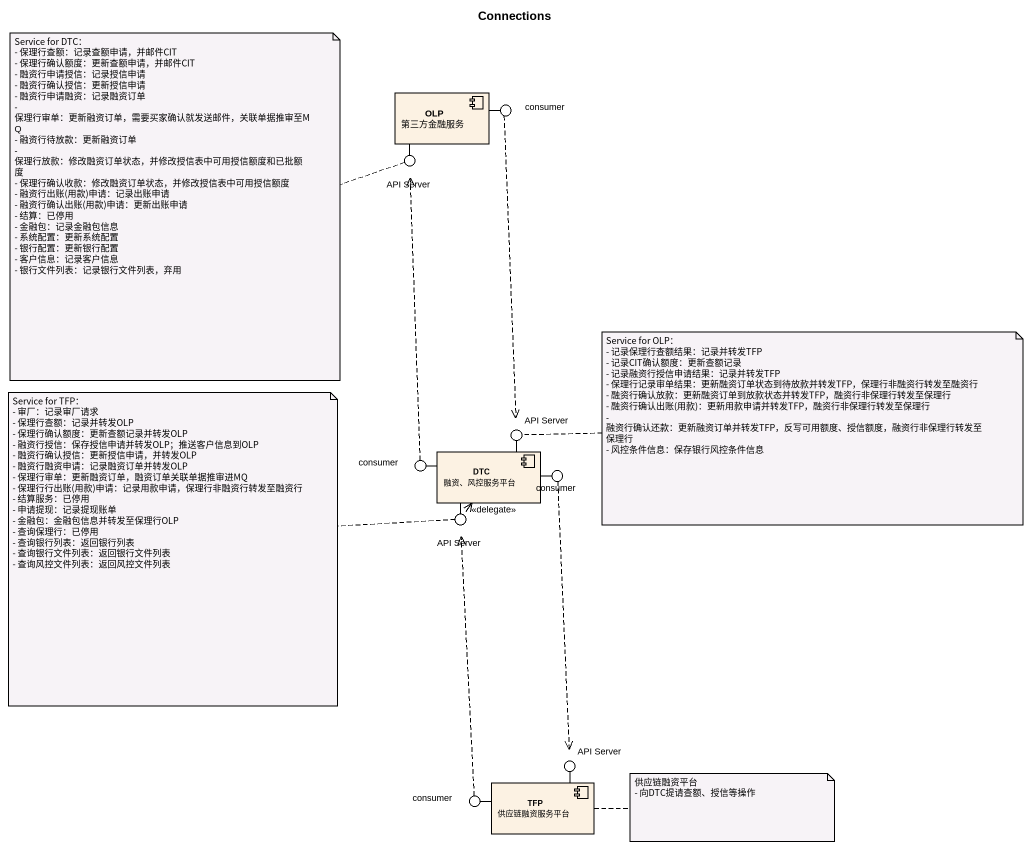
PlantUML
@startuml
title Connections
component "OLP 第三方金融服务" as OLP_第三方金融服务
() consumer
() "API Server" as API_Server
component "DTC 融资、风控服务平台" as DTC_融资_风控服务平台
() "API Server" as API_Server_2
() "consumer" as consumer_2
() "consumer" as consumer_3
() "API Server" as API_Server_3
() "API Server" as API_Server_4
() "consumer" as consumer_4
component "TFP 供应链融资服务平台" as TFP_供应链融资服务平台
OLP_第三方金融服务 -right- consumer
OLP_第三方金融服务 -- API_Server
DTC_融资_风控服务平台 -up- API_Server_2
DTC_融资_风控服务平台 -left- consumer_2
DTC_融资_风控服务平台 -right- consumer_3
DTC_融资_风控服务平台 -- API_Server_3
TFP_供应链融资服务平台 -up- API_Server_4
TFP_供应链融资服务平台 -left- consumer_4
consumer ..> API_Server_2
consumer_2 .up.> API_Server
consumer_3 ..> API_Server_4
API_Server_3 -up-> DTC_融资_风控服务平台 : <<delegate>>
consumer_4 .up.> API_Server_3
note left of API_Server
  Service for DTC：
  - 保理行查额：记录查额申请，并邮件CIT
  - 保理行确认额度：更新查额申请，并邮件CIT
  - 融资行申请授信：记录授信申请
  - 融资行确认授信：更新授信申请
  - 融资行申请融资：记录融资订单
  - 保理行审单：更新融资订单，需要买家确认就发送邮件，关联单据推审至MQ
  - 融资行待放款：更新融资订单
  - 保理行放款：修改融资订单状态，并修改授信表中可用授信额度和已批额度
  - 保理行确认收款：修改融资订单状态，并修改授信表中可用授信额度
  - 融资行出账(用款)申请：记录出账申请
  - 融资行确认出账(用款)申请：更新出账申请
  - 结算：已停用
  - 金融包：记录金融包信息
  - 系统配置：更新系统配置
  - 银行配置：更新银行配置
  - 客户信息：记录客户信息
  - 银行文件列表：记录银行文件列表，弃用
end note
note right of API_Server_2
  Service for OLP：
  - 记录保理行查额结果：记录并转发TFP
  - 记录CIT确认额度：更新查额记录
  - 记录融资行授信申请结果：记录并转发TFP
  - 保理行记录审单结果：更新融资订单状态到待放款并转发TFP，保理行非融资行转发至融资行
  - 融资行确认放款：更新融资订单到放款状态并转发TFP，融资行非保理行转发至保理行
  - 融资行确认出账(用款)：更新用款申请并转发TFP，融资行非保理行转发至保理行
  - 融资行确认还款：更新融资订单并转发TFP，反写可用额度、授信额度，融资行非保理行转发至保理行
  - 风控条件信息：保存银行风控条件信息
end note
note left of API_Server_3
  Service for TFP：
  - 审厂：记录审厂请求
  - 保理行查额：记录并转发OLP
  - 保理行确认额度：更新查额记录并转发OLP
  - 融资行授信：保存授信申请并转发OLP；推送客户信息到OLP
  - 融资行确认授信：更新授信申请，并转发OLP
  - 融资行融资申请：记录融资订单并转发OLP
  - 保理行审单：更新融资订单，融资订单关联单据推审进MQ
  - 保理行行出账(用款)申请：记录用款申请，保理行非融资行转发至融资行
  - 结算服务：已停用
  - 申请提现：记录提现账单
  - 金融包：金融包信息并转发至保理行OLP
  - 查询保理行：已停用
  - 查询银行列表：返回银行列表
  - 查询银行文件列表：返回银行文件列表
  - 查询风控文件列表：返回风控文件列表
end note
note right of TFP_供应链融资服务平台
  供应链融资平台
  - 向DTC提请查额、授信等操作
end note
@enduml
